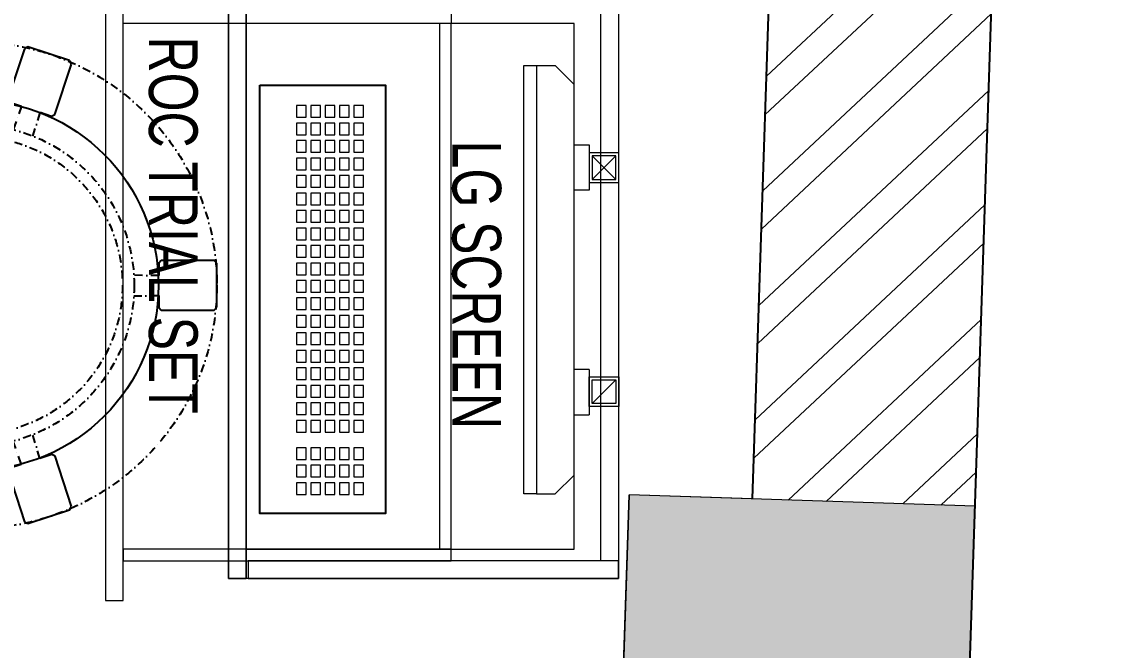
# Model space of a CAD drawing. Header units: feet. Extents: x 3055634 to 3066313, y -5766158 to -5744591.
# Drawn here: x 3065196 to 3066313, y -5750563 to -5749918 of the extents above; entities that cross this region are included whole.
import ezdxf

# ---------------------------------------------------------------- set-up
doc = ezdxf.new("R2010")
doc.units = ezdxf.units.FT
doc.header["$LTSCALE"] = 33
doc.header["$MEASUREMENT"] = 0
doc.linetypes.add('DASHDOT2', pattern=[0.5, 0.25, -0.125, 0, -0.125])
doc.linetypes.add('HIDDEN', pattern=[9.524999999999995, 6.349999999999997, -3.174999999999998])
doc.layers.add('A-WALL', color=1, linetype='Continuous')
for name, color, linetype, lineweight in [('Column', 243, 'Continuous', 9), ('Floor-Unit', 1, 'Continuous', 13), ('HATCH', 9, 'Continuous', 9), ('LENS-DIM', 252, 'Continuous', 5), ('LENS-FURNITURE', 13, 'Continuous', 9), ('LENS_DIMENSION', 193, 'Continuous', 0), ('LENS_PARTITION', 21, 'Continuous', 25), ('LK-EQPMT', 3, 'Continuous', 18), ('LN-ELEVATION-1', 81, 'Continuous', 25), ('LN-ELEVATION-2', 103, 'Continuous', 20), ('LN-HATCH', 251, 'Continuous', 0), ('TV', 92, 'Continuous', 18)]:
    doc.layers.add(name, color=color, linetype=linetype, lineweight=lineweight)
doc.styles.get("Standard").update_dxf_attribs({"font": 'GILC____.TTF'})

# ---------------------------------------------------------------- blocks, each defined once
blk = doc.blocks.new('A$C6b5fe4c9')
at = {"layer": 'Column'}
h = blk.add_hatch(color=8, dxfattribs=at)
h.dxf.hatch_style = 1
h.paths.add_polyline_path([(824.3273742897436, 5268.100651317276), (879.2928748372942, 5619.373456596397), (578.2018989045172, 5666.486742764711), (523.2363983597606, 5315.21393751353)])
h.paths.add_polyline_path([(-3217.902272626758, 5390.806123882533), (-3208.633301118389, 5743.770755708218), (-3741.770260425285, 5757.771113939583), (-3750.947740448639, 5408.290499709547)])
h.paths.add_polyline_path([(-2561.423411224037, 9944.00174815953), (-2547.42305299826, 10477.13870746922), (-2775.910321270116, 10483.13886099495), (-2789.910679496825, 9950.00190167874)])
h.paths.add_polyline_path([(-6750.356662934646, 10054.00456279516), (-6736.356304707936, 10587.14152210578), (-7117.168418500573, 10597.14177798107), (-7131.168776726351, 10064.00481867045)])
h.paths.add_polyline_path([(-8165.085783019661, 1896.357480482198), (-8140.292607465758, 2426.661840319634), (-8521.23600369133, 2426.661840319634), (-8521.23600369133, 1920.762900772504)])
h.paths.add_polyline_path([(-4202.095838911831, 137.8325627660379), (-4190.439837247133, 493.1886202394962), (-4418.883017053827, 500.6817641705274), (-4430.539018720388, 145.3257066942751)])
h.paths.add_polyline_path([(-12433.35927324835, 2188.843634906225), (-12400.5336051099, 2667.871195651591), (-12855.22817563638, 2699.029430165887), (-12888.05384377111, 2220.001869417727)])
at = {"layer": 'LN-HATCH'}
h = blk.add_hatch(dxfattribs=at)
h.set_pattern_fill('ANSI32', color=256, scale=222, angle=268.11)
h.set_pattern_definition([(313.11, (-3282399.562867816, 5462963.035840459), (60.77608072651566, 56.89314995255627), []), (313.11, (-3282400.857178072, 5462923.812763632), (60.77608072651566, 56.89314995255627), [])])
h.paths.add_polyline_path([(-2781.910474795848, 10254.65159271657), (-2775.910321270116, 10483.13886099495), (-6736.356304707936, 10587.14152210578), (-6742.356458233669, 10358.65425382554)])
h.paths.add_polyline_path([(-8230.432204905897, 498.6546186283231), (-8165.085783019661, 1896.357480482198), (-8314.770077235997, 1906.614691903815), (-8391.041584970428, 275.2337905336172), (-4430.539018720388, 145.3257066942751), (-4423.04587479215, 373.7688864991069), (-4854.222116898745, 387.9118591323495)])
h.paths.add_polyline_path([(-8521.23600369133, 1920.762900772504), (-8521.23600369133, 2071.11467051506), (-12423.10447673313, 2338.492688193917), (-12433.35927324835, 2188.843634906225)])
h.paths.add_polyline_path([(-12888.05384377111, 2220.001869417727), (-12877.79904725775, 2369.650922700763), (-17261.06687736139, 2670.017137371004), (-17188.3913047919, 2514.685227825307)])
h.paths.add_polyline_path([(-10064.8682919573, 7752.977436237038), (-9991.953162593769, 10443.98977064341), (-7123.168572025374, 10368.65450970828), (-7117.168418500573, 10597.14177798107), (-10214.24960112758, 10678.47218521684), (-10289.47584967594, 7902.165478050709), (-19693.14165280387, 7868.171148080378), (-19639.24565044232, 7752.977436237038)])
h.paths.add_polyline_path([(-2553.423206523061, 10248.65143919736), (1586.64837048389, 10139.93174878601), (1622.279217960313, 10367.64090494066), (-2547.42305299826, 10477.13870746922)])
h.paths.add_polyline_path([(35.60143733862787, 227.52120223362), (-4194.602694984525, 366.2757425755263), (-4202.095838911831, 137.8325627660379), (0, 0)])
at = {"layer": 'A-WALL'}
for p, q in [((-4194.602694982663, 366.2757425755263), (-194.5645083580166, 235.0708544477821)), ((-8391.041584970428, 275.2337905336172), (0, 0))]:
    blk.add_line(p, q, dxfattribs=at)
at = {"layer": 'Column'}
for p in [(-4418.883017053827, 500.6817641705274), (-4202.095838911831, 137.8325627669692)]:
    blk.add_line(p, (-4190.439837247133, 493.1886202394962), dxfattribs=at)
blk = doc.blocks.new('TRIAL SET ROC')
at = {"layer": 'LENS-DIM', "ltscale": 0.5}
for points in [[(-400.3652351796627, -364.3162249757442), (-430.3652351796626, -364.3162249757442)], [(169.6347648203373, -364.3162249757442), (139.6347648203373, -364.3162249757442)]]:
    blk.add_lwpolyline(points, dxfattribs=at)
at = {"layer": 'LENS-FURNITURE'}
blk.add_lwpolyline([(-430.3652351796626, 18), (169.6347648203373, 18), (169.6347648203373, -382.3162249757443), (-430.3652351796626, -382.3162249757443)], close=True, dxfattribs=at)
at = {"layer": 'LENS-FURNITURE', "color": 146}
for points in [[(-412.3652351796627, -153.6065521437457), (-400.3652351796627, -153.6065521437457), (-400.3652351796628, -490.6065521437458), (-412.3652351796627, -490.6065521437458)], [(139.6347648203373, -153.6065521437458), (-400.3652351796627, -153.6065521437457), (-400.3652351796627, -165.6065521437457), (139.6347648203373, -165.6065521437458)], [(151.6347648203373, -153.6065521437458), (139.6347648203373, -153.6065521437458), (139.6347648203372, -490.6065521437458), (151.6347648203373, -490.6065521437458)], [(192.1347648203373, -490.6065521437458), (-440.8652351796627, -490.6065521437458), (-440.8652351796627, -508.6065521437458), (192.1347648203373, -508.6065521437458)]]:
    blk.add_lwpolyline(points, close=True, dxfattribs=at)
at = {"layer": 'LN-ELEVATION-2'}
for points in [[(-430.3652351796626, 18), (-412.3652351796627, 18), (-412.3652351796627, -362.3162249757442), (-430.3652351796626, -362.3162249757442)], [(-412.3652351796627, 18), (151.6347648203373, 18), (151.6347648203373, 0), (-412.3652351796627, 0)], [(169.6347648203373, 18), (151.6347648203373, 18), (151.6347648203373, -362.3162249757442), (169.6347648203373, -362.3162249757442)], [(169.6347648203373, -364.3162249757442), (-430.3652351796626, -364.3162249757442), (-430.3652351796626, -382.3162249757443), (169.6347648203373, -382.3162249757443)], [(169.6347648203373, -382.3162249757443), (-430.3652351796626, -382.3162249757443), (-430.3652351796626, -364.3162249757442), (169.6347648203373, -364.3162249757442)]]:
    blk.add_lwpolyline(points, close=True, dxfattribs=at)
at = {"layer": 'LN-ELEVATION-2', "linetype": 'HIDDEN', "ltscale": 100}
blk.add_lwpolyline([(-400.3652351796627, -364.3162249757442), (139.6347648203373, -364.3162249757442), (139.6347648203373, -27.35909500904381), (-400.3652351796627, -27.35909500904381)], close=True, dxfattribs=at)
at = {"insert": (-386.8645105547048, -414.1468168679739), "char_height": 50, "attachment_point": 1}
blk.add_mtext_dynamic_manual_height_columns('ROC TRIAL SET', width=625.228464345434, gutter_width=500, heights=[0], dxfattribs=at)
blk = doc.blocks.new('*U24')
at = {"layer": 'LK-EQPMT', "ltscale": 12}
blk.add_lwpolyline([(5.986879315214991, 4.914598100478997), (-5.986879315214991, 4.914598100478997), (-5.986879315214991, -4.914598100478997), (5.986879315214991, -4.914598100478997)], close=True, dxfattribs=at)
blk = doc.blocks.new('*U25')
at = {"color": 0, "linetype": 'ByBlock', "lineweight": -2}
for p in [(0, 0), (17.96063794564497, 0), (35.92127589128995, 0), (53.88191383693492, 0), (71.8425517825799, 0), (89.80318972822487, 0), (107.7638276738698, 0), (125.7244656195148, 0), (143.6851035651598, 0), (161.6457415108048, 0), (179.6063794564497, 0), (197.5670174020947, 0), (215.5276553477397, 0), (233.4882932933847, 0), (251.4489312390296, 0), (269.4095691846746, 0), (287.3702071303196, 0), (305.3308450759646, 0), (323.2914830216096, 0), (-9e-16, -14.74379430143699), (17.96063794564497, -14.74379430143699), (35.92127589128995, -14.74379430143699), (53.88191383693492, -14.74379430143699), (71.8425517825799, -14.74379430143699), (89.80318972822487, -14.74379430143699), (107.7638276738698, -14.74379430143699), (125.7244656195148, -14.74379430143699), (143.6851035651598, -14.74379430143699), (161.6457415108048, -14.74379430143699), (179.6063794564497, -14.74379430143699), (197.5670174020947, -14.74379430143699), (215.5276553477397, -14.74379430143699), (233.4882932933847, -14.74379430143699), (251.4489312390296, -14.74379430143699), (269.4095691846746, -14.74379430143699), (287.3702071303196, -14.74379430143699), (305.3308450759646, -14.74379430143699), (323.2914830216096, -14.74379430143699), (-1.8e-15, -29.48758860287398), (17.96063794564497, -29.48758860287398), (35.92127589128995, -29.48758860287398), (53.88191383693492, -29.48758860287398), (71.8425517825799, -29.48758860287398), (89.80318972822487, -29.48758860287398), (107.7638276738698, -29.48758860287398), (125.7244656195148, -29.48758860287398), (143.6851035651598, -29.48758860287398), (161.6457415108048, -29.48758860287398), (179.6063794564497, -29.48758860287398), (197.5670174020947, -29.48758860287398), (215.5276553477397, -29.48758860287398), (233.4882932933847, -29.48758860287398), (251.4489312390296, -29.48758860287398), (269.4095691846746, -29.48758860287398), (287.3702071303196, -29.48758860287398), (305.3308450759646, -29.48758860287398), (323.2914830216096, -29.48758860287398), (-2.7e-15, -44.23138290431096), (17.96063794564497, -44.23138290431096), (35.92127589128995, -44.23138290431096), (53.88191383693492, -44.23138290431096), (71.8425517825799, -44.23138290431096), (89.80318972822487, -44.23138290431096), (107.7638276738698, -44.23138290431096), (125.7244656195148, -44.23138290431096), (143.6851035651598, -44.23138290431096), (161.6457415108048, -44.23138290431096), (179.6063794564497, -44.23138290431096), (197.5670174020947, -44.23138290431096), (215.5276553477397, -44.23138290431096), (233.4882932933847, -44.23138290431096), (251.4489312390296, -44.23138290431096), (269.4095691846746, -44.23138290431096), (287.3702071303196, -44.23138290431096), (305.3308450759646, -44.23138290431096), (323.2914830216096, -44.23138290431096), (-3.6e-15, -58.97517720574795), (17.96063794564497, -58.97517720574795), (35.92127589128994, -58.97517720574795), (53.88191383693492, -58.97517720574795), (71.8425517825799, -58.97517720574795), (89.80318972822487, -58.97517720574795), (107.7638276738698, -58.97517720574795), (125.7244656195148, -58.97517720574795), (143.6851035651598, -58.97517720574795), (161.6457415108048, -58.97517720574795), (179.6063794564497, -58.97517720574795), (197.5670174020947, -58.97517720574795), (215.5276553477397, -58.97517720574795), (233.4882932933847, -58.97517720574795), (251.4489312390296, -58.97517720574795), (269.4095691846746, -58.97517720574795), (287.3702071303196, -58.97517720574795), (305.3308450759646, -58.97517720574795), (323.2914830216096, -58.97517720574795)]:
    blk.add_blockref('*U24', p, dxfattribs=at)
blk = doc.blocks.new('*U22')
at = {"layer": 'LK-EQPMT', "ltscale": 12}
blk.add_lwpolyline([(5.986879315214991, 4.914598100478997), (-5.986879315214991, 4.914598100478997), (-5.986879315214991, -4.914598100478997), (5.986879315214991, -4.914598100478997)], close=True, dxfattribs=at)
blk = doc.blocks.new('*U23')
at = {"color": 0, "linetype": 'ByBlock', "lineweight": -2}
for p in [(0, 0), (17.96063794564497, 0), (35.92127589128995, 0), (-9e-16, -14.74379430143699), (17.96063794564497, -14.74379430143699), (35.92127589128995, -14.74379430143699), (-1.8e-15, -29.48758860287398), (17.96063794564497, -29.48758860287398), (35.92127589128995, -29.48758860287398), (-2.7e-15, -44.23138290431096), (17.96063794564497, -44.23138290431096), (35.92127589128995, -44.23138290431096), (-3.6e-15, -58.97517720574795), (17.96063794564497, -58.97517720574795), (35.92127589128994, -58.97517720574795)]:
    blk.add_blockref('*U22', p, dxfattribs=at)
blk = doc.blocks.new('*U17')
at = {"ltscale": 12}
blk.add_lwpolyline([(8.040144996717572, 2.91038e-11), (8.040144996717572, 129.0940371821052), (448.0401449967176, 129.0940371821052), (448.0401449967176, 2.91038e-11)], close=True, dxfattribs=at)
for name, p in [('*U25', (35.16895717114949, 101.6202952143818)), ('*U23', (386.6121428576974, 101.6202952143818))]:
    blk.add_blockref(name, p)
blk = doc.blocks.new('CLINIC SCREEN')
at = {"layer": 'TV'}
for p, q in [((-103.1090284836336, 42.85441964946222), (-127.4114311772946, 18.55201695591665)), ((-127.4114311772946, 42.85441964946222), (-103.1090284836336, 18.55201695591665)), ((102.7052824410566, 42.85441964946222), (127.007685134602, 18.55201695591665))]:
    blk.add_line(p, q, dxfattribs=at)
at = {"layer": 'TV', "ltscale": 12}
for p, q in [((-138.5315413423604, 0), (-138.5315413423604, 15.514207008644)), ((-138.5315413423604, 15.514207008644), (-91.98892031613741, 15.514207008644)), ((-91.98892031613741, 15.514207008644), (-91.98892031613741, 0)), ((91.98892031610741, 15.514207008644), (91.98892031610741, 0)), ((91.98892031610741, 15.514207008644), (138.5315413423595, 15.514207008644)), ((138.5315413423595, 0), (138.5315413423595, 15.514207008644)), ((-220.0000000000082, -19.41163062257681), (-200.5883693773149, 0)), ((200.5883693773149, 0), (-200.5883693773149, 0)), ((219.9999999999918, -19.41163062257681), (200.5883693773149, 0)), ((-220.0000000000082, -38.82326124538668), (-220.0000000000082, -19.41163062257681)), ((219.9999999999918, -38.82326124538668), (219.9999999999918, -19.41163062257681))]:
    blk.add_line(p, q, dxfattribs=at)
at = {"layer": 'TV'}
for points in [[(-130.4492315140169, 15.51421661919448), (-100.0712281470269, 15.51421661919448), (-100.0712281470269, 45.89221998606814), (-130.4492315140169, 45.89221998606814)], [(130.0454854713243, 15.51421661919448), (99.66748210433435, 15.51421661919448), (99.66748210433435, 45.89221998606814), (130.0454854713243, 45.89221998606814)], [(-127.4114311772946, 18.55201695591665), (-103.1090284836336, 18.55201695591665), (-103.1090284836336, 42.85441964946222), (-127.4114311772946, 42.85441964946222)], [(127.007685134602, 18.55201695591665), (102.7052824410566, 18.55201695591665), (102.7052824410566, 42.85441964946222), (127.007685134602, 42.85441964946222)]]:
    blk.add_lwpolyline(points, close=True, dxfattribs=at)
at = {"layer": 'TV', "ltscale": 12}
blk.add_lwpolyline([(-220.0000000000082, -51.71278328332107), (-220.0000000000082, -38.82326124538668), (219.9999999999918, -38.82326124538668), (219.9999999999918, -51.71278328332107)], close=True, dxfattribs=at)
at = {"layer": 'Floor-Unit', "color": 0, "ltscale": 2, "insert": (5.199680584678389, -100.4085774972336), "char_height": 50, "attachment_point": 5}
blk.add_mtext_dynamic_manual_height_columns('LG SCREEN', width=466.4796511627907, gutter_width=12.5, heights=[0], dxfattribs=at)
blk = doc.blocks.new('DR STOOL')
at = {"layer": 'HATCH'}
h = blk.add_hatch(dxfattribs=at)
h.set_pattern_fill('ANSI36', color=250, angle=-90.00000000000001)
h.set_pattern_definition([(315, (-227.8099174643867, 917.3997257252777), (6.173926083235043, -1.683798022700468), [7.9375, -1.587499999999999, 0, -1.587499999999999])])
edge = h.paths.add_edge_path()
edge.add_line((-190.0000000041909, 4.511094e-10), (-218.6899174675346, 4.511094e-10))
edge.add_arc((-218.6899174670689, 9.120000000388245), 9.119999999940092, 177.6119845363388, 269.9999999996136, ccw=False)
edge.add_arc((-1.8626451e-09, 3.565219e-10), 228.000000002257, 2.3880154632688004, 177.6119845367313, ccw=False)
edge.add_arc((218.6899174633436, 9.120000000497384), 9.120000000051716, -90.00000000034493, 2.3880154629299, ccw=False)
edge.add_line((218.6899174633436, 4.511094e-10), (190, 4.511094e-10))
edge.add_arc((-1.8626451e-09, 4.511094e-10), 190.000000001979, -1.27e-14, 180)
at = {"layer": 'LN-ELEVATION-1', "color": 1, "ltscale": 100}
for p, q in [((-128.6221585394814, 215.4841044476634), (-165.2704676063731, 189.0243927398114)), ((-124.7228340068832, 214.8545704018979), (-128.6221585394814, 215.4841044476634)), ((-112.6981821293011, 198.1996966340157), (-124.7228340068832, 214.8545704018979)), ((124.7553772013634, 214.9803744515593), (112.5488144652918, 198.2845540212292)), ((128.7014972954057, 215.5933048763618), (124.7553772013634, 214.9803744515593)), ((128.7014972954057, 215.5933048763618), (124.7553772013634, 214.9803744515593)), ((165.1911288509145, 188.915192311113), (128.7014972954057, 215.5933048763618)), ((165.1911288509145, 188.915192311113), (128.7014972954057, 215.5933048763618)), ((-165.2704676063731, 189.0243927398114), (-165.9069543029182, 185.0820035930228)), ((-165.9069543029182, 185.0820035930228), (-153.8003208162263, 168.3135803133482)), ((153.6734594982117, 168.4294150282658), (165.7973639420234, 185.0121775862135)), ((165.7973639420234, 185.0121775862135), (165.1911288509145, 188.915192311113)), ((165.7973639420234, 185.0121775862135), (165.1911288509145, 188.915192311113)), ((-191.2928382232785, -35.45407700946089), (-242.9550312487409, -52.24013893969095)), ((-187.9259491492994, -37.1695928365807), (-191.2928382232785, -35.45407700946089)), ((-184.1424400564283, -48.81403796559607), (-187.9259491492994, -37.1695928365807)), ((188.0651108901948, -36.96233201187715), (184.0504167033359, -49.19388854173303)), ((191.3981811110861, -35.27656588272658), (188.0651108901948, -36.96233201187715)), ((243.0100176925771, -52.21682526778022), (191.3981811110861, -35.27656588272658)), ((-242.9550312487409, -52.24013893969095), (-244.7482102331705, -55.75945052818861)), ((-244.7482102331705, -55.75945052818861), (-230.7800458371639, -98.74904560100549)), ((230.715890809428, -98.7280946081737), (244.8123673382215, -55.78040257930116)), ((244.8123673382215, -55.78040257930116), (243.0100176925771, -52.21682526778022)), ((-173.8639617776498, -80.4479453730819), (-177.8421125086024, -68.2044548037811)), ((177.6922140880488, -68.56540505095472), (173.8739495249465, -80.1985000452405)), ((-227.2218665438704, -100.5620286722478), (-175.5596735184081, -83.7759667420105)), ((-175.5596735184081, -83.7759667420105), (-173.8639617776498, -80.4479453730819)), ((173.8739495249465, -80.1985000452405), (175.5794035866856, -83.5704969359358)), ((175.5794035866856, -83.5704969359358), (227.1912401677109, -100.5107563209894)), ((-230.7800458371639, -98.74904560100549), (-227.2218665438704, -100.5620286722478)), ((227.1912401677109, -100.5107563209894), (230.715890809428, -98.7280946081737)), ((-22.72193054761737, -190.2142363802995), (-25.39390889601782, -192.886214728569)), ((-25.39390889601782, -192.886214728569), (-25.39390889601782, -247.2070584567482)), ((-10.47823652112856, -190.2142363802995), (-22.72193054761737, -190.2142363802995)), ((22.78362171910703, -190.2142363802995), (9.910054048988968, -190.2142363802995)), ((25.42475448176265, -192.8553691428751), (22.78362171910703, -190.2142363802995)), ((25.42475448176265, -247.1762128710543), (25.42475448176265, -192.8553691428751)), ((-25.39390889601782, -247.2070584567482), (-22.60096735274419, -250)), ((-22.60096735274419, -250), (22.60096735274419, -250)), ((22.60096735274419, -250), (25.42475448176265, -247.1762128710543))]:
    blk.add_line(p, q, dxfattribs=at)
at = {"layer": 'LN-ELEVATION-1', "linetype": 'DASHDOT2'}
for p, q in [((-92.92521573789418, 170.8129362839827), (-112.6981821293011, 198.1996966340157)), ((112.5488144652918, 198.2845540212292), (92.69529851106927, 171.1294289919315)), ((-153.8003208162263, 168.3135803133482), (-134.1093360339291, 141.0403694751003)), ((-93.52748446213081, 167.0824927485227), (-92.92521573789418, 170.8129362839827)), ((92.69529851106927, 171.1294289919315), (93.26858203159645, 167.4385604566923)), ((133.7372852512635, 141.1612321265929), (153.6734594982117, 168.4294150282658)), ((-103.4542870586738, 159.9154408004979), (-93.52748446213081, 167.0824927485227)), ((-88.15393704269081, 139.4771787207864), (-103.4542870586738, 159.9154408004979)), ((103.6608748426661, 159.8406005539291), (88.19885099539533, 139.4487815762331)), ((93.26858203159645, 167.4385604566923), (103.6608748426661, 159.8406005539291)), ((-130.4219571123831, 140.4450534014686), (-119.9844727469608, 147.9808124662595)), ((-119.9844727469608, 147.9808124662595), (-105.3687285655178, 126.9741353208374)), ((105.4096150295809, 126.94019481352), (120.1194891873747, 147.8074627162714)), ((120.1194891873747, 147.8074627162714), (130.0033113472163, 140.5812532722048)), ((-134.1093360339291, 141.0403694751003), (-130.4219571123831, 140.4450534014686)), ((130.0033113472163, 140.5812532722048), (133.7372852512635, 141.1612321265929)), ((-159.954806596972, -40.49024384317454), (-184.1424400564283, -48.81403796559607)), ((184.0504167033359, -49.19388854173303), (159.8786162491887, -40.79004861696012)), ((-177.8421125086024, -68.2044548037811), (-153.4148110738024, -60.73628028803068)), ((153.3006618716754, -61.02382378749462), (177.6922140880488, -68.56540505095472)), ((-10.92024635523557, -164.6382343793375), (-10.47823652112856, -190.2142363802995)), ((9.910054048988968, -190.2142363802995), (10.35584833659231, -164.674698740353))]:
    blk.add_line(p, q, dxfattribs=at)
at = {"layer": 'LN-ELEVATION-1', "color": 1, "ltscale": 100}
blk.add_lwpolyline([(-190.0000000023283, 0), (-218.6899174656719, 0, -0.4264743413925903), (-227.8019973598421, 9.5, -0.959166304662544), (227.8019973593764, 9.5, -0.4264743413925903), (218.6899174647406, 0), (190.0000000013969, 0)], format="xyb", dxfattribs=at)
at = {"layer": 'LN-ELEVATION-1', "linetype": 'DASHDOT2'}
for radius in [250, 165, 153]:
    blk.add_circle((0, 0), radius, dxfattribs=at)
at = {"layer": 'LN-ELEVATION-1', "color": 1, "ltscale": 100}
blk.add_circle((0, 0), 190, dxfattribs=at)

msp = doc.modelspace()

# ---------------------------------------------------------------- linework, layer by layer
at = {"layer": 'LENS-DIM', "color": 2}
msp.add_lwpolyline([(3060646.439507776, -5745635.221346994), (3060997.712313027, -5745690.186847554), (3061009.490634579, -5745614.914103555), (3063543.673015338, -5746011.450928906), (3063353.674113562, -5747322.843757011), (3063349.809270331, -5747347.54314682), (3065126.19383326, -5747625.503368047), (3065149.382950715, -5747477.306658122), (3063521.195097707, -5747222.53555435), (3063706.708037349, -5746036.961874977), (3066077.855396096, -5746407.987754256), (3066038.218787142, -5747616.387469161), (3065890.366500325, -5747593.252245397), (3065867.177382869, -5747741.44895532), (3066033.264211022, -5747767.437433525), (3065946.650507976, -5750408.025940884), (3065819.737630305, -5750403.863083143), (3065812.244486377, -5750632.306262953), (3065939.157364044, -5750636.46912069), (3065814.271631915, -5754443.855450804)], dxfattribs=at)

# ---------------------------------------------------------------- block references
at = {"rotation": 270}
for name, p in [('TRIAL SET ROC', (3065790.778707132, -5750320.055501194)), ('*U17', (3065440.505637512, -5749974.835937022))]:
    msp.add_blockref(name, p, dxfattribs=at)
at = {"layer": 'LENS-FURNITURE', "rotation": 89.99999999999999}
msp.add_blockref('DR STOOL', (3065146.465101511, -5750188.545857899), dxfattribs=at)
at = {"layer": 'LENS_DIMENSION', "rotation": 90}
msp.add_blockref('A$C6b5fe4c9', (3066312.926250544, -5746213.423245897), dxfattribs=at)
at = {"layer": 'LENS_PARTITION', "rotation": 270}
msp.add_blockref('CLINIC SCREEN', (3065763.419612125, -5750182.887533815), dxfattribs=at)

doc.saveas('drawing.dxf')
